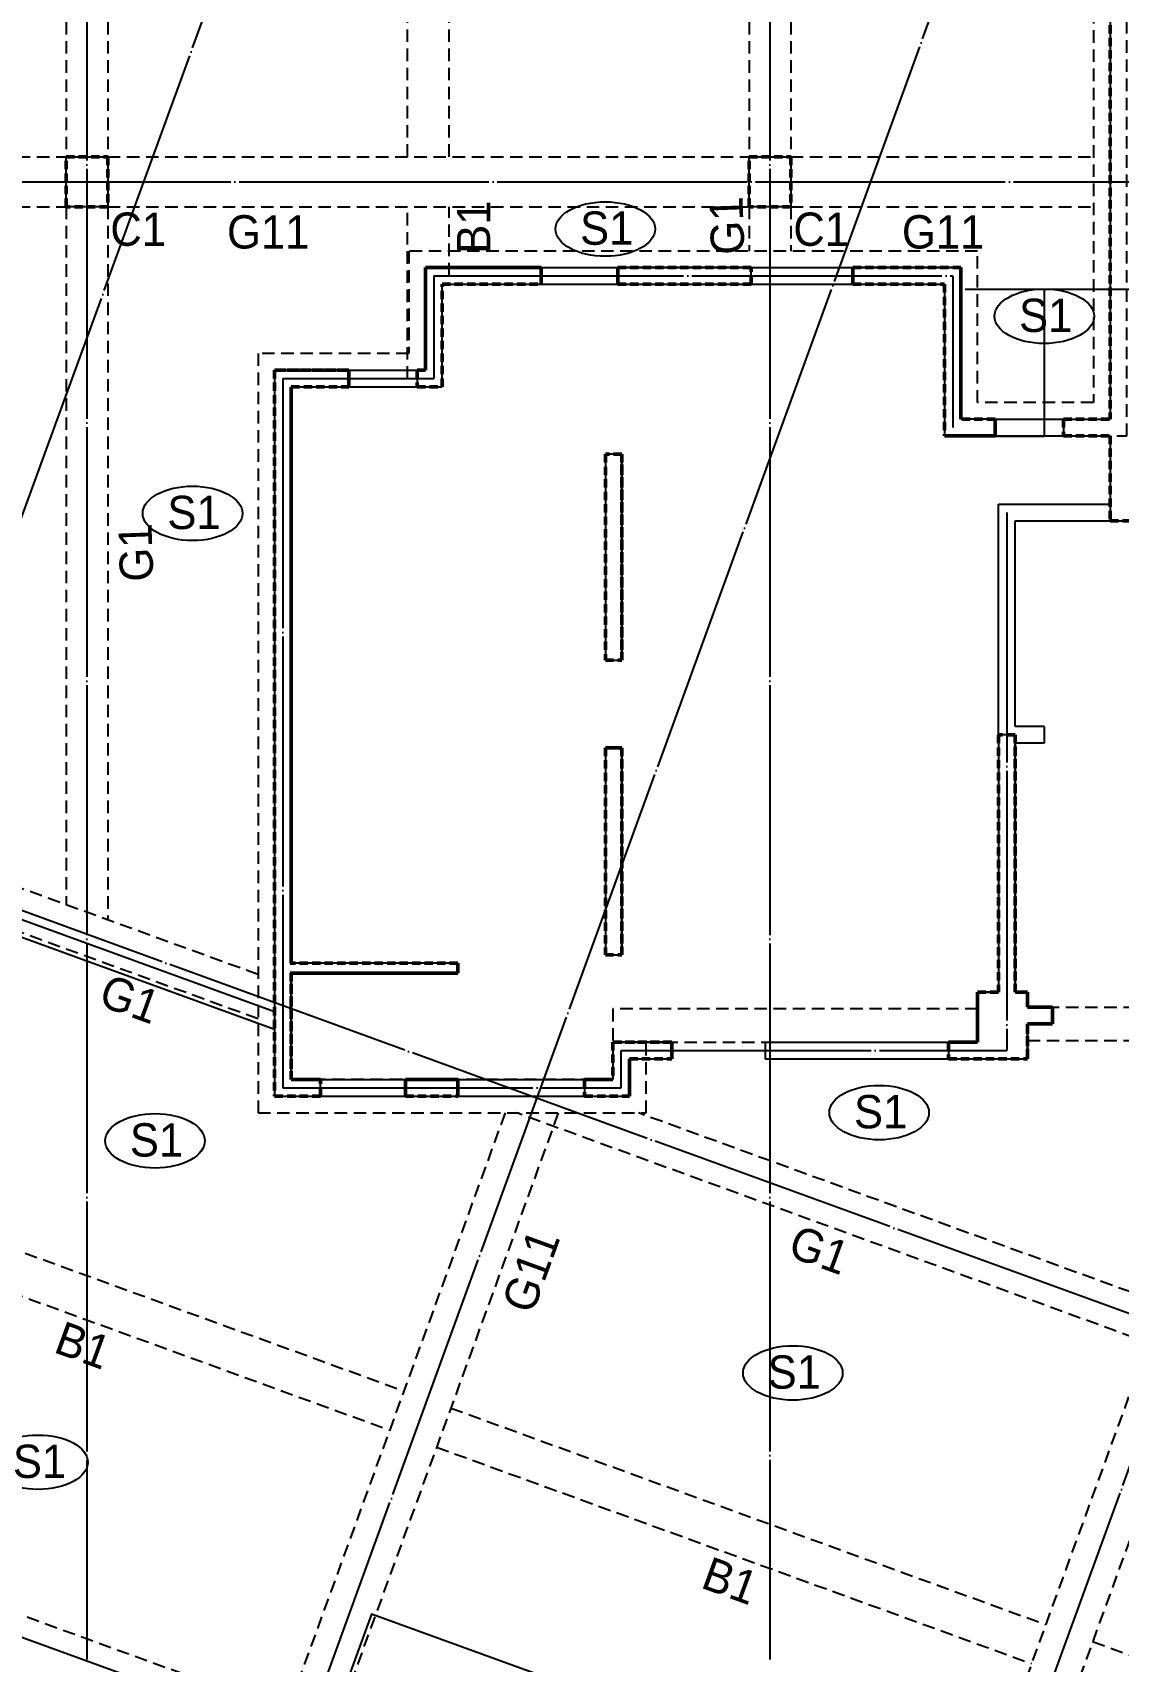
# Model space of a CAD drawing. Extents: x -1102843 to -728745, y -1929973 to -1633103.
# Drawn here: x -941152 to -928116, y -1845707 to -1826148 of the extents above; entities that cross this region are included whole.
import ezdxf
from ezdxf.enums import TextEntityAlignment as Align

# ---------------------------------------------------------------- set-up
doc = ezdxf.new("R2010")
doc.units = 0
doc.header["$LTSCALE"] = 100
doc.header["$MEASUREMENT"] = 0
for name, pattern in [('CEN', [62, 60, -1, 0, -1]), ('HID', [2.3, 1.5, -0.8]), ('HIDDEN', [0.375, 0.25, -0.125])]:
    doc.linetypes.add(name, pattern=pattern)
doc.layers.get('0').update_dxf_attribs({"linetype": 'CONTINUOUS'})
doc.layers.get('DEFPOINTS').update_dxf_attribs({"color": 114, "linetype": 'CONTINUOUS'})
for name, color, linetype in [('!!0-BEAM', 6, 'HID'), ('!!0-BEAM-N', 1, 'HIDDEN'), ('!!0-Cen', 174, 'CEN'), ('!!0-COLUMN-N', 2, 'CONTINUOUS'), ('!!0-GIRDER', 3, 'HID'), ('!!0-GIRDER-N', 3, 'CONTINUOUS'), ('!!0-WALL', 2, 'CONTINUOUS'), ('000_주차라인', 251, 'CONTINUOUS'), ('7DIM', 7, 'CONTINUOUS'), ('Dim', 7, 'CONTINUOUS')]:
    doc.layers.add(name, color=color, linetype=linetype)
doc.layers.add('!!0-비내력벽(조적_출력금지)', color=92, linetype='CONTINUOUS', plot=False)
doc.layers.add('!!0-하부골조', color=5, linetype='HIDDEN', lineweight=50)
doc.styles.add('굴림', font='gulim.ttc')
doc.styles.add('나눔고딕', font='gulim.ttc')
doc.styles.add('돋움', font='gulim.ttc', dxfattribs={"width": 0.8})
doc.dimstyles.new('DIM1', dxfattribs={"dimscale": 300, "dimtxt": 3, "dimasz": 1, "dimexe": 2, "dimexo": 3, "dimgap": 1.1, "dimtad": 1, "dimdec": 0, "dimdsep": 46, "dimtxsty": '돋움', "dimblk": 'DIMDOT', "dimcen": 1.25, "dimclrd": 256, "dimclre": 7, "dimclrt": 20, "dimadec": 0, "dimazin": 0, "dimtfac": 1, "dimtdec": 0, "dimtix": 1, "dimtmove": 2, "dimatfit": 2, "dimfxl": 1, "dimtolj": 1, "dimarcsym": 0})

# ---------------------------------------------------------------- blocks, each defined once
blk = doc.blocks.new('DIMDOT')
at = {"layer": '7DIM'}
blk.add_line((-1.5, 0), (1.5, 0), dxfattribs=at)
for radius in [0.6, 0.28]:
    blk.add_circle((0, 0), radius, dxfattribs=at)
blk = doc.blocks.new('*D399')
at = {"layer": 'DEFPOINTS', "color": 0, "transparency": 16777216}
for p in [(-1024741, -1841397, 0), (-920247, -1879429, 0), (-924693, -1891645)]:
    blk.add_point(p, dxfattribs=at)
at = {"layer": 'Dim', "color": 7, "lineweight": -2, "transparency": 16777216}
for p, q in [((-1025356, -1843088), (-1029597, -1854740)), ((-920862, -1881121), (-925103, -1892773))]:
    blk.add_line(p, q, dxfattribs=at)
at = {"layer": 'Dim', "lineweight": -2, "transparency": 16777216}
blk.add_line((-1028623, -1853818), (-925257, -1891440), dxfattribs=at)
at = {"layer": 'Dim', "lineweight": -2, "transparency": 16777216, "xscale": 600, "yscale": 600, "zscale": 600}
for p, rotation in [((-1029187, -1853613), 160.0000000027339), ((-924693, -1891645), 340.0000000027339)]:
    blk.add_blockref('DIMDOT', p, dxfattribs=dict(at, rotation=rotation))
at = {"layer": 'Dim', "color": 3, "transparency": 16777216, "insert": (-976457, -1871303), "char_height": 1500, "attachment_point": 5, "rotation": 340, "style": '굴림'}
blk.add_mtext('\\A1;111200', dxfattribs=at)

msp = doc.modelspace()

# ---------------------------------------------------------------- linework, layer by layer
at = {"layer": '!!0-BEAM'}
for p, q in [((-936649.6, -1827639.6, 0), (-936649.6, -1820039.6, 0)), ((-936149.6, -1827639.6, 0), (-936149.6, -1820039.6, 0)), ((-936649.6, -1830303.7, 0), (-936649.6, -1828239.6, 0)), ((-936149.6, -1829061.3, 0), (-936149.6, -1828239.6, 0)), ((-943835.7, -1839859.5, 0), (-936694, -1842458.9, 0)), ((-944006.7, -1840329.4, 0), (-936865.1, -1842928.7, 0)), ((-936130.2, -1842664.1, 0), (-928988.6, -1845263.4, 0)), ((-936301.2, -1843133.9, 0), (-929159.6, -1845733.3, 0)), ((-928424.8, -1845468.7, 0), (-921283.1, -1848068, 0))]:
    msp.add_line(p, q, dxfattribs=at)
at = {"layer": '!!0-Cen', "ltscale": 0.5}
for p, q in [((-940499.6, -1796784.4, 0), (-940499.6, -1845684.4, 0)), ((-932299.6, -1796784.4, 0), (-932299.6, -1845684.4, 0)), ((-904640.1, -1850029, 0), (-1037616, -1801629.8, 0)), ((-907444.7, -1857734.5, 0), (-1040420.6, -1809335.2, 0)), ((-954075.7, -1867116.6, 0), (-934170.2, -1812426.5, 0)), ((-946370.3, -1869921.2, 0), (-926464.7, -1815231.1, 0)), ((-938664.8, -1872725.8, 0), (-918759.2, -1818035.6, 0)), ((-978974.9, -1827939.6, 0), (-898539, -1827939.6, 0)), ((-936335.6, -1829071, 0), (-930105.6, -1829071, 0)), ((-936335.6, -1829071, 0), (-936335.6, -1830301, 0)), ((-930105.6, -1829071, 0), (-930105.6, -1830891, 0)), ((-927255.6, -1829234.4), (-929955.6, -1829234.4)), ((-929005.6, -1829234.4, 0), (-929005.6, -1830994.4, 0)), ((-929005.6, -1829234.4, 0), (-929005.6, -1830994.4, 0)), ((-938145.6, -1830301, 0), (-938145.6, -1838821, 0)), ((-938145.6, -1830301, 0), (-936335.6, -1830301, 0)), ((-930015.6, -1830994.4, 0), (-929005.6, -1830994.4, 0)), ((-930015.6, -1830994.4, 0), (-929005.6, -1830994.4, 0)), ((-929455.6, -1831911, 0), (-929455.6, -1838371, 0)), ((-934085.6, -1838821, 0), (-934085.6, -1838371, 0)), ((-934085.6, -1838371, 0), (-929455.6, -1838371, 0)), ((-938145.6, -1838821, 0), (-934085.6, -1838821, 0))]:
    msp.add_line(p, q, dxfattribs=at)
at = {"layer": '!!0-GIRDER'}
for p, q in [((-940749.6, -1820039.6, 0), (-940749.6, -1827639.6, 0)), ((-940249.6, -1820039.6, 0), (-940249.6, -1827639.6, 0)), ((-932549.6, -1820039.6, 0), (-932549.6, -1827639.6, 0)), ((-932049.6, -1820039.6, 0), (-932049.6, -1827639.6, 0)), ((-946849.6, -1827639.6, 0), (-940749.6, -1827639.6, 0)), ((-940249.6, -1827639.6, 0), (-932549.6, -1827639.6, 0)), ((-932049.6, -1827639.6, 0), (-928415.6, -1827639.6, 0)), ((-946849.6, -1828239.6, 0), (-940749.6, -1828239.6, 0)), ((-940749.6, -1828239.6, 0), (-940749.6, -1836620.2, 0)), ((-940249.6, -1828239.6, 0), (-940249.6, -1836802.2, 0)), ((-940249.6, -1828239.6, 0), (-932549.6, -1828239.6, 0)), ((-932549.6, -1828239.6, 0), (-932549.6, -1828771, 0)), ((-932049.6, -1828239.6, 0), (-932049.6, -1828771, 0)), ((-932049.6, -1828239.6, 0), (-928415.6, -1828239.6, 0)), ((-938445.6, -1837458.8, 0), (-942480.6, -1835990.2, 0)), ((-938445.6, -1837990.9, 0), (-942651.6, -1836460, 0)), ((-935479.2, -1839121, 0), (-938096.5, -1846312.1, 0)), ((-934840.7, -1839121, 0), (-937532.7, -1846517.3, 0)), ((-927710.5, -1841898.1, 0), (-935340.5, -1839121, 0)), ((-927539.5, -1841428.3, 0), (-933878.6, -1839121, 0)), ((-927757.1, -1841880.1, 0), (-930391, -1849116.7, 0)), ((-927193.3, -1842085.3, 0), (-929827.2, -1849321.9, 0)), ((-938049.5, -1846329.2, 0), (-945285.2, -1843695.7, 0))]:
    msp.add_line(p, q, dxfattribs=at)
at = {"layer": '!!0-GIRDER', "elevation": 0}
for points in [[(-924955.6, -1822891), (-924915.6, -1822891), (-924915.6, -1824511), (-928415.6, -1824511), (-928415.6, -1830591), (-929805.6, -1830591), (-929805.6, -1828771), (-936635.6, -1828771), (-936635.6, -1830001), (-938445.6, -1830001), (-938445.6, -1839121), (-933785.6, -1839121), (-933785.6, -1838271), (-929805.6, -1838271)], [(-929805.6, -1837871), (-934185.6, -1837871), (-934185.6, -1838721), (-938045.6, -1838721), (-938045.6, -1830401), (-936235.6, -1830401), (-936235.6, -1829171), (-930205.6, -1829171), (-930205.6, -1830991), (-928015.6, -1830991), (-928015.6, -1824911), (-924515.6, -1824911)], [(-929205.6, -1837851), (-923347.6, -1837851), (-917844.1, -1839854.2)], [(-929205.6, -1838251), (-923418.1, -1838251), (-917980.9, -1840230)]]:
    msp.add_lwpolyline(points, dxfattribs=at)
at = {"layer": '!!0-WALL'}
for p, q in [((-928215.6, -1824711, 0), (-928215.6, -1830791, 0)), ((-940749.6, -1828239.6, 0), (-940749.6, -1827639.6, 0)), ((-940749.6, -1827639.6, 0), (-940249.6, -1827639.6, 0)), ((-940249.6, -1827639.6, 0), (-940249.6, -1828239.6, 0)), ((-940249.6, -1828239.6, 0), (-940749.6, -1828239.6, 0)), ((-936435.6, -1828971, 0), (-935045.6, -1828971, 0)), ((-936435.6, -1830201, 0), (-936435.6, -1828971, 0)), ((-935045.6, -1828971, 0), (-936435.6, -1828971, 0)), ((-936435.6, -1828971, 0), (-936435.6, -1830201, 0)), ((-935045.6, -1828971, 0), (-935045.6, -1829171, 0)), ((-935045.6, -1829171, 0), (-935045.6, -1828971, 0)), ((-935045.6, -1828971, 0), (-935045.6, -1828971, 0)), ((-934125.6, -1828971, 0), (-932525.6, -1828971, 0)), ((-934125.6, -1829171, 0), (-934125.6, -1828971, 0)), ((-932525.6, -1828971, 0), (-934125.6, -1828971, 0)), ((-934125.6, -1828971, 0), (-934125.6, -1829171, 0)), ((-932525.6, -1829171, 0), (-932525.6, -1828971, 0)), ((-932525.6, -1829171, 0), (-932525.6, -1828971, 0)), ((-932525.6, -1828971, 0), (-932525.6, -1828971, 0)), ((-931305.6, -1828971, 0), (-930005.6, -1828971, 0)), ((-931305.6, -1829171, 0), (-931305.6, -1828971, 0)), ((-930005.6, -1828971, 0), (-931305.6, -1828971, 0)), ((-931305.6, -1828971, 0), (-931305.6, -1829171, 0)), ((-930005.6, -1828971, 0), (-930005.6, -1830791, 0)), ((-930005.6, -1830791, 0), (-930005.6, -1828971, 0)), ((-930005.6, -1828971, 0), (-930005.6, -1828971, 0)), ((-936235.6, -1829171, 0), (-935045.6, -1829171, 0)), ((-936235.6, -1830401, 0), (-936235.6, -1829171, 0)), ((-936235.6, -1830401, 0), (-936235.6, -1829171, 0)), ((-936235.6, -1829171, 0), (-935045.6, -1829171, 0)), ((-934125.6, -1829171, 0), (-932525.6, -1829171, 0)), ((-934125.6, -1829171, 0), (-932525.6, -1829171, 0)), ((-931305.6, -1829171, 0), (-930205.6, -1829171, 0)), ((-931305.6, -1829171, 0), (-930205.6, -1829171, 0)), ((-930205.6, -1829171, 0), (-930205.6, -1830991, 0)), ((-930205.6, -1829171, 0), (-930205.6, -1830991, 0)), ((-938245.6, -1830201, 0), (-938245.6, -1838921, 0)), ((-938245.6, -1830201, 0), (-937355.6, -1830201, 0)), ((-937355.6, -1830201, 0), (-938245.6, -1830201, 0)), ((-938245.6, -1830201, 0), (-938245.6, -1838921, 0)), ((-937355.6, -1830201, 0), (-937355.6, -1830401, 0)), ((-937355.6, -1830401, 0), (-937355.6, -1830201, 0)), ((-936535.6, -1830201, 0), (-936535.6, -1830401, 0)), ((-936535.6, -1830201, 0), (-936435.6, -1830201, 0)), ((-936435.6, -1830201, 0), (-936535.6, -1830201, 0)), ((-936535.6, -1830201, 0), (-936535.6, -1830401, 0)), ((-938045.6, -1830401, 0), (-938045.6, -1837321, 0)), ((-938045.6, -1830401, 0), (-937355.6, -1830401, 0)), ((-938045.6, -1830401, 0), (-937355.6, -1830401, 0)), ((-938045.6, -1837321, 0), (-938045.6, -1830401, 0)), ((-938045.6, -1830401, 0), (-938045.6, -1830401, 0)), ((-936535.6, -1830401, 0), (-936235.6, -1830401, 0)), ((-936535.6, -1830401, 0), (-936235.6, -1830401, 0)), ((-929595.6, -1830791, 0), (-930005.6, -1830791, 0)), ((-929595.6, -1830791, 0), (-930005.6, -1830791, 0)), ((-929595.6, -1830791, 0), (-929595.6, -1830991, 0)), ((-929595.6, -1830991, 0), (-929595.6, -1830791, 0)), ((-928775.6, -1830791, 0), (-928215.6, -1830791, 0)), ((-928775.6, -1830791, 0), (-928775.6, -1830991, 0)), ((-929595.6, -1830991, 0), (-930205.6, -1830991, 0)), ((-930205.6, -1830991, 0), (-929595.6, -1830991, 0)), ((-928775.6, -1830991, 0), (-928215.6, -1830991, 0)), ((-928215.6, -1830991, 0), (-928215.6, -1832011, 0)), ((-934075.6, -1831211, 0), (-934275.6, -1831211, 0)), ((-934275.6, -1831211, 0), (-934275.6, -1833686, 0)), ((-934075.6, -1831211, 0), (-934275.6, -1831211, 0)), ((-934275.6, -1831211, 0), (-934275.6, -1833685.5, 0)), ((-934075.6, -1831211, 0), (-934075.6, -1833686, 0)), ((-934075.6, -1833685.5, 0), (-934075.6, -1831211, 0)), ((-934075.6, -1831211, 0), (-934075.6, -1831211, 0)), ((-928215.6, -1832011, 0), (-927015.6, -1832011, 0)), ((-934275.6, -1833685.5, 0), (-934075.6, -1833685.5, 0)), ((-934275.6, -1833685.5, 0), (-934075.6, -1833685.5, 0)), ((-929555.6, -1834581, 0), (-929555.6, -1837671, 0)), ((-929355.6, -1834581, 0), (-929555.6, -1834581, 0)), ((-929355.6, -1834581, 0), (-929555.6, -1834581, 0)), ((-929555.6, -1834581, 0), (-929555.6, -1837671, 0)), ((-929355.6, -1834581, 0), (-929355.6, -1837671, 0)), ((-929355.6, -1837671, 0), (-929355.6, -1834581, 0)), ((-934275.6, -1834736, 0), (-934275.6, -1837221, 0)), ((-934275.6, -1834736, 0), (-934075.6, -1834736, 0)), ((-934075.6, -1834736, 0), (-934275.6, -1834736, 0)), ((-934275.6, -1834736, 0), (-934275.6, -1837221, 0)), ((-934075.6, -1834736, 0), (-934075.6, -1837221, 0)), ((-934075.6, -1837221, 0), (-934075.6, -1834736, 0)), ((-934075.6, -1834736, 0), (-934075.6, -1834736, 0)), ((-936045.6, -1837321, 0), (-938045.6, -1837321, 0)), ((-936045.6, -1837321, 0), (-938045.6, -1837321, 0)), ((-936045.6, -1837321, 0), (-936045.6, -1837441, 0)), ((-936045.6, -1837441, 0), (-936045.6, -1837321, 0)), ((-934275.6, -1837221, 0), (-934075.6, -1837221, 0)), ((-934275.6, -1837221, 0), (-934075.6, -1837221, 0)), ((-936045.6, -1837441, 0), (-938045.6, -1837441, 0)), ((-938045.6, -1837441, 0), (-938045.6, -1838721, 0)), ((-938045.6, -1838721, 0), (-938045.6, -1837441, 0)), ((-938045.6, -1837441, 0), (-936045.6, -1837441, 0)), ((-929805.6, -1837671, 0), (-929555.6, -1837671, 0)), ((-929805.6, -1838271, 0), (-929805.6, -1837671, 0)), ((-929555.6, -1837671, 0), (-929805.6, -1837671, 0)), ((-929805.6, -1837671, 0), (-929805.6, -1838271, 0)), ((-929355.6, -1837671, 0), (-929205.6, -1837671, 0)), ((-929205.6, -1837671, 0), (-929355.6, -1837671, 0)), ((-929205.6, -1837671, 0), (-929205.6, -1837851, 0)), ((-929205.6, -1837851, 0), (-929205.6, -1837671, 0)), ((-929205.6, -1837851, 0), (-928905.6, -1837851, 0)), ((-928905.6, -1837851, 0), (-929205.6, -1837851, 0)), ((-928905.6, -1837851, 0), (-928905.6, -1838051, 0)), ((-928905.6, -1838051, 0), (-928905.6, -1837851, 0)), ((-928905.6, -1837851, 0), (-928905.6, -1837851, 0)), ((-928905.6, -1838051, 0), (-929205.6, -1838051, 0)), ((-929205.6, -1838051, 0), (-929205.6, -1838471, 0)), ((-929205.6, -1838471, 0), (-929205.6, -1838051, 0)), ((-929205.6, -1838051, 0), (-928905.6, -1838051, 0)), ((-934185.6, -1838271, 0), (-933475.6, -1838271, 0)), ((-934185.6, -1838271, 0), (-934185.6, -1838721, 0)), ((-933475.6, -1838271, 0), (-934185.6, -1838271, 0)), ((-934185.6, -1838271, 0), (-934185.6, -1838721, 0)), ((-933475.6, -1838271, 0), (-933475.6, -1838471, 0)), ((-933475.6, -1838471, 0), (-933475.6, -1838271, 0)), ((-930155.6, -1838271, 0), (-929805.6, -1838271, 0)), ((-930155.6, -1838271, 0), (-930155.6, -1838471, 0)), ((-929805.6, -1838271, 0), (-930155.6, -1838271, 0)), ((-930155.6, -1838271, 0), (-930155.6, -1838471, 0)), ((-933985.6, -1838471, 0), (-933475.6, -1838471, 0)), ((-933985.6, -1838471, 0), (-933985.6, -1838921, 0)), ((-933985.6, -1838471, 0), (-933475.6, -1838471, 0)), ((-933985.6, -1838921, 0), (-933985.6, -1838471, 0)), ((-933985.6, -1838471, 0), (-933985.6, -1838471, 0)), ((-930155.6, -1838471, 0), (-929205.6, -1838471, 0)), ((-930155.6, -1838471, 0), (-929205.6, -1838471, 0)), ((-938045.6, -1838721, 0), (-937695.6, -1838721, 0)), ((-937695.6, -1838721, 0), (-938045.6, -1838721, 0)), ((-937695.6, -1838921, 0), (-937695.6, -1838721, 0)), ((-937695.6, -1838921, 0), (-937695.6, -1838721, 0)), ((-936675.6, -1838721, 0), (-936045.6, -1838721, 0)), ((-936675.6, -1838921, 0), (-936675.6, -1838721, 0)), ((-936045.6, -1838721, 0), (-936675.6, -1838721, 0)), ((-936675.6, -1838721, 0), (-936675.6, -1838921, 0)), ((-936045.6, -1838721, 0), (-936045.6, -1838921, 0)), ((-936045.6, -1838921, 0), (-936045.6, -1838721, 0)), ((-936045.6, -1838721, 0), (-936045.6, -1838721, 0)), ((-934525.6, -1838721, 0), (-934185.6, -1838721, 0)), ((-934525.6, -1838721, 0), (-934525.6, -1838921, 0)), ((-934185.6, -1838721, 0), (-934525.6, -1838721, 0)), ((-934525.6, -1838721, 0), (-934525.6, -1838921, 0)), ((-938245.6, -1838921, 0), (-937695.6, -1838921, 0)), ((-938245.6, -1838921, 0), (-937695.6, -1838921, 0)), ((-936675.6, -1838921, 0), (-936045.6, -1838921, 0)), ((-936675.6, -1838921, 0), (-936045.6, -1838921, 0)), ((-934525.6, -1838921, 0), (-933985.6, -1838921, 0)), ((-934525.6, -1838921, 0), (-933985.6, -1838921, 0))]:
    msp.add_line(p, q, dxfattribs=at)
at = {"layer": '!!0-WALL', "elevation": 0}
msp.add_lwpolyline([(-932549.6, -1827639.6), (-932049.6, -1827639.6), (-932049.6, -1828239.6), (-932549.6, -1828239.6)], close=True, dxfattribs=at)
at = {"layer": '!!0-비내력벽(조적_출력금지)'}
for p, q in [((-935045.6, -1828971, 0), (-934125.6, -1828971, 0)), ((-932525.6, -1828971, 0), (-931305.6, -1828971, 0)), ((-935045.6, -1829171, 0), (-934125.6, -1829171, 0)), ((-932525.6, -1829171, 0), (-931305.6, -1829171, 0)), ((-937355.6, -1830201, 0), (-936535.6, -1830201, 0)), ((-937355.6, -1830401, 0), (-936535.6, -1830401, 0)), ((-929595.6, -1830791, 0), (-928775.6, -1830791, 0)), ((-929595.6, -1830991, 0), (-928775.6, -1830991, 0)), ((-929555.6, -1834581, 0), (-929555.6, -1831811, 0)), ((-929555.6, -1831811, 0), (-928215.6, -1831811, 0)), ((-929355.6, -1834481, 0), (-929355.6, -1832011, 0)), ((-929355.6, -1832011, 0), (-928215.6, -1832011, 0)), ((-929005.6, -1834481, 0), (-929355.6, -1834481, 0)), ((-929005.6, -1834481, 0), (-929005.6, -1834681, 0)), ((-929005.6, -1834681, 0), (-929355.6, -1834681, 0)), ((-944425.2, -1835654.9, 0), (-938245.6, -1837904, 0)), ((-944569.5, -1835815.2, 0), (-938245.6, -1838116.9, 0)), ((-932355.6, -1838271, 0), (-930155.6, -1838271, 0)), ((-932355.6, -1838271, 0), (-932355.6, -1838471, 0)), ((-932355.6, -1838471, 0), (-930155.6, -1838471, 0)), ((-937695.6, -1838721, 0), (-934525.6, -1838721, 0)), ((-937695.6, -1838721, 0), (-934525.6, -1838721, 0)), ((-937695.6, -1838721, 0), (-936675.6, -1838721, 0)), ((-936045.6, -1838721, 0), (-934525.6, -1838721, 0)), ((-937695.6, -1838921, 0), (-934525.6, -1838921, 0)), ((-937695.6, -1838921, 0), (-934525.6, -1838921, 0)), ((-937695.6, -1838921, 0), (-936675.6, -1838921, 0)), ((-936045.6, -1838921, 0), (-934525.6, -1838921, 0))]:
    msp.add_line(p, q, dxfattribs=at)
at = {"layer": '!!0-하부골조', "ltscale": 4}
for p, q in [((-928215.6, -1824711, 0), (-928215.6, -1830791, 0)), ((-940749.6, -1828239.6, 0), (-940749.6, -1827639.6, 0)), ((-940749.6, -1827639.6, 0), (-940249.6, -1827639.6, 0)), ((-940249.6, -1827639.6, 0), (-940249.6, -1828239.6, 0)), ((-940249.6, -1828239.6, 0), (-940749.6, -1828239.6, 0)), ((-936435.6, -1828971, 0), (-935045.6, -1828971, 0)), ((-936435.6, -1830201, 0), (-936435.6, -1828971, 0)), ((-935045.6, -1828971, 0), (-936435.6, -1828971, 0)), ((-936435.6, -1828971, 0), (-936435.6, -1830201, 0)), ((-935045.6, -1828971, 0), (-935045.6, -1829171, 0)), ((-935045.6, -1829171, 0), (-935045.6, -1828971, 0)), ((-935045.6, -1828971, 0), (-935045.6, -1828971, 0)), ((-934125.6, -1828971, 0), (-932525.6, -1828971, 0)), ((-934125.6, -1829171, 0), (-934125.6, -1828971, 0)), ((-932525.6, -1828971, 0), (-934125.6, -1828971, 0)), ((-934125.6, -1828971, 0), (-934125.6, -1829171, 0)), ((-932525.6, -1829171, 0), (-932525.6, -1828971, 0)), ((-932525.6, -1829171, 0), (-932525.6, -1828971, 0)), ((-932525.6, -1828971, 0), (-932525.6, -1828971, 0)), ((-931305.6, -1828971, 0), (-930005.6, -1828971, 0)), ((-931305.6, -1829171, 0), (-931305.6, -1828971, 0)), ((-930005.6, -1828971, 0), (-931305.6, -1828971, 0)), ((-931305.6, -1828971, 0), (-931305.6, -1829171, 0)), ((-930005.6, -1828971, 0), (-930005.6, -1830791, 0)), ((-930005.6, -1830791, 0), (-930005.6, -1828971, 0)), ((-930005.6, -1828971, 0), (-930005.6, -1828971, 0)), ((-936235.6, -1829171, 0), (-935045.6, -1829171, 0)), ((-936235.6, -1830401, 0), (-936235.6, -1829171, 0)), ((-936235.6, -1830401, 0), (-936235.6, -1829171, 0)), ((-936235.6, -1829171, 0), (-935045.6, -1829171, 0)), ((-934125.6, -1829171, 0), (-932525.6, -1829171, 0)), ((-934125.6, -1829171, 0), (-932525.6, -1829171, 0)), ((-931305.6, -1829171, 0), (-930205.6, -1829171, 0)), ((-931305.6, -1829171, 0), (-930205.6, -1829171, 0)), ((-930205.6, -1829171, 0), (-930205.6, -1830991, 0)), ((-930205.6, -1829171, 0), (-930205.6, -1830991, 0)), ((-938245.6, -1830201, 0), (-938245.6, -1838921, 0)), ((-938245.6, -1830201, 0), (-937355.6, -1830201, 0)), ((-937355.6, -1830201, 0), (-938245.6, -1830201, 0)), ((-938245.6, -1830201, 0), (-938245.6, -1838921, 0)), ((-937355.6, -1830201, 0), (-937355.6, -1830401, 0)), ((-937355.6, -1830401, 0), (-937355.6, -1830201, 0)), ((-936535.6, -1830201, 0), (-936535.6, -1830401, 0)), ((-936535.6, -1830201, 0), (-936435.6, -1830201, 0)), ((-936435.6, -1830201, 0), (-936535.6, -1830201, 0)), ((-936535.6, -1830201, 0), (-936535.6, -1830401, 0)), ((-938045.6, -1830401, 0), (-938045.6, -1837321, 0)), ((-938045.6, -1830401, 0), (-937355.6, -1830401, 0)), ((-938045.6, -1830401, 0), (-937355.6, -1830401, 0)), ((-938045.6, -1837321, 0), (-938045.6, -1830401, 0)), ((-938045.6, -1830401, 0), (-938045.6, -1830401, 0)), ((-936535.6, -1830401, 0), (-936235.6, -1830401, 0)), ((-936535.6, -1830401, 0), (-936235.6, -1830401, 0)), ((-929595.6, -1830791, 0), (-930005.6, -1830791, 0)), ((-929595.6, -1830791, 0), (-930005.6, -1830791, 0)), ((-929595.6, -1830791, 0), (-929595.6, -1830991, 0)), ((-929595.6, -1830991, 0), (-929595.6, -1830791, 0)), ((-928775.6, -1830791, 0), (-928215.6, -1830791, 0)), ((-928775.6, -1830791, 0), (-928775.6, -1830991, 0)), ((-929595.6, -1830991, 0), (-930205.6, -1830991, 0)), ((-930205.6, -1830991, 0), (-929595.6, -1830991, 0)), ((-928775.6, -1830991, 0), (-928215.6, -1830991, 0)), ((-928215.6, -1830991, 0), (-928215.6, -1832011, 0)), ((-934075.6, -1831211, 0), (-934275.6, -1831211, 0)), ((-934275.6, -1831211, 0), (-934275.6, -1833686, 0)), ((-934075.6, -1831211, 0), (-934275.6, -1831211, 0)), ((-934275.6, -1831211, 0), (-934275.6, -1833685.5, 0)), ((-934075.6, -1831211, 0), (-934075.6, -1833686, 0)), ((-934075.6, -1833685.5, 0), (-934075.6, -1831211, 0)), ((-934075.6, -1831211, 0), (-934075.6, -1831211, 0)), ((-928215.6, -1832011, 0), (-927015.6, -1832011, 0)), ((-934275.6, -1833685.5, 0), (-934075.6, -1833685.5, 0)), ((-934275.6, -1833685.5, 0), (-934075.6, -1833685.5, 0)), ((-929555.6, -1834581, 0), (-929555.6, -1837671, 0)), ((-929355.6, -1834581, 0), (-929555.6, -1834581, 0)), ((-929355.6, -1834581, 0), (-929555.6, -1834581, 0)), ((-929555.6, -1834581, 0), (-929555.6, -1837671, 0)), ((-929355.6, -1834581, 0), (-929355.6, -1837671, 0)), ((-929355.6, -1837671, 0), (-929355.6, -1834581, 0)), ((-934275.6, -1834736, 0), (-934275.6, -1837221, 0)), ((-934275.6, -1834736, 0), (-934075.6, -1834736, 0)), ((-934075.6, -1834736, 0), (-934275.6, -1834736, 0)), ((-934275.6, -1834736, 0), (-934275.6, -1837221, 0)), ((-934075.6, -1834736, 0), (-934075.6, -1837221, 0)), ((-934075.6, -1837221, 0), (-934075.6, -1834736, 0)), ((-934075.6, -1834736, 0), (-934075.6, -1834736, 0)), ((-936045.6, -1837321, 0), (-938045.6, -1837321, 0)), ((-936045.6, -1837321, 0), (-938045.6, -1837321, 0)), ((-936045.6, -1837321, 0), (-936045.6, -1837441, 0)), ((-936045.6, -1837441, 0), (-936045.6, -1837321, 0)), ((-934275.6, -1837221, 0), (-934075.6, -1837221, 0)), ((-934275.6, -1837221, 0), (-934075.6, -1837221, 0)), ((-936045.6, -1837441, 0), (-938045.6, -1837441, 0)), ((-938045.6, -1837441, 0), (-938045.6, -1838721, 0)), ((-938045.6, -1838721, 0), (-938045.6, -1837441, 0)), ((-938045.6, -1837441, 0), (-936045.6, -1837441, 0)), ((-929805.6, -1837671, 0), (-929555.6, -1837671, 0)), ((-929805.6, -1838271, 0), (-929805.6, -1837671, 0)), ((-929555.6, -1837671, 0), (-929805.6, -1837671, 0)), ((-929805.6, -1837671, 0), (-929805.6, -1838271, 0)), ((-929355.6, -1837671, 0), (-929205.6, -1837671, 0)), ((-929205.6, -1837671, 0), (-929355.6, -1837671, 0)), ((-929205.6, -1837671, 0), (-929205.6, -1837851, 0)), ((-929205.6, -1837851, 0), (-929205.6, -1837671, 0)), ((-929205.6, -1837851, 0), (-928905.6, -1837851, 0)), ((-928905.6, -1837851, 0), (-929205.6, -1837851, 0)), ((-928905.6, -1837851, 0), (-928905.6, -1838051, 0)), ((-928905.6, -1838051, 0), (-928905.6, -1837851, 0)), ((-928905.6, -1837851, 0), (-928905.6, -1837851, 0)), ((-928905.6, -1838051, 0), (-929205.6, -1838051, 0)), ((-929205.6, -1838051, 0), (-929205.6, -1838471, 0)), ((-929205.6, -1838471, 0), (-929205.6, -1838051, 0)), ((-929205.6, -1838051, 0), (-928905.6, -1838051, 0)), ((-934185.6, -1838271, 0), (-933475.6, -1838271, 0)), ((-934185.6, -1838271, 0), (-934185.6, -1838721, 0)), ((-933475.6, -1838271, 0), (-934185.6, -1838271, 0)), ((-934185.6, -1838271, 0), (-934185.6, -1838721, 0)), ((-933475.6, -1838271, 0), (-933475.6, -1838471, 0)), ((-933475.6, -1838471, 0), (-933475.6, -1838271, 0)), ((-930155.6, -1838271, 0), (-929805.6, -1838271, 0)), ((-930155.6, -1838271, 0), (-930155.6, -1838471, 0)), ((-929805.6, -1838271, 0), (-930155.6, -1838271, 0)), ((-930155.6, -1838271, 0), (-930155.6, -1838471, 0)), ((-933985.6, -1838471, 0), (-933475.6, -1838471, 0)), ((-933985.6, -1838471, 0), (-933985.6, -1838921, 0)), ((-933985.6, -1838471, 0), (-933475.6, -1838471, 0)), ((-933985.6, -1838921, 0), (-933985.6, -1838471, 0)), ((-933985.6, -1838471, 0), (-933985.6, -1838471, 0)), ((-930155.6, -1838471, 0), (-929205.6, -1838471, 0)), ((-930155.6, -1838471, 0), (-929205.6, -1838471, 0)), ((-938045.6, -1838721, 0), (-937695.6, -1838721, 0)), ((-937695.6, -1838721, 0), (-938045.6, -1838721, 0)), ((-937695.6, -1838921, 0), (-937695.6, -1838721, 0)), ((-937695.6, -1838921, 0), (-937695.6, -1838721, 0)), ((-936675.6, -1838721, 0), (-936045.6, -1838721, 0)), ((-936675.6, -1838921, 0), (-936675.6, -1838721, 0)), ((-936045.6, -1838721, 0), (-936675.6, -1838721, 0)), ((-936675.6, -1838721, 0), (-936675.6, -1838921, 0)), ((-936045.6, -1838721, 0), (-936045.6, -1838921, 0)), ((-936045.6, -1838921, 0), (-936045.6, -1838721, 0)), ((-936045.6, -1838721, 0), (-936045.6, -1838721, 0)), ((-934525.6, -1838721, 0), (-934185.6, -1838721, 0)), ((-934525.6, -1838721, 0), (-934525.6, -1838921, 0)), ((-934185.6, -1838721, 0), (-934525.6, -1838721, 0)), ((-934525.6, -1838721, 0), (-934525.6, -1838921, 0)), ((-938245.6, -1838921, 0), (-937695.6, -1838921, 0)), ((-938245.6, -1838921, 0), (-937695.6, -1838921, 0)), ((-936675.6, -1838921, 0), (-936045.6, -1838921, 0)), ((-936675.6, -1838921, 0), (-936045.6, -1838921, 0)), ((-934525.6, -1838921, 0), (-933985.6, -1838921, 0)), ((-934525.6, -1838921, 0), (-933985.6, -1838921, 0))]:
    msp.add_line(p, q, dxfattribs=at)
at = {"layer": '!!0-하부골조', "ltscale": 4, "elevation": 0}
msp.add_lwpolyline([(-932549.6, -1827639.6), (-932049.6, -1827639.6), (-932049.6, -1828239.6), (-932549.6, -1828239.6)], close=True, dxfattribs=at)
for centre in [(-934276.5, -1828507.5, 0), (-929006.2, -1829554.5, 0), (-939231.5, -1831921.3, 0), (-930988, -1839117), (-939681.5, -1839456.3, 0), (-932024.8, -1842243.1, 0), (-941086, -1843315.3, 0)]:
    msp.add_ellipse(centre, major_axis=(598, 0), ratio=0.5467853)
at = {"layer": '000_주차라인', "linetype": 'Continuous', "elevation": 0}
msp.add_lwpolyline([(-936444.6, -1850691.2), (-934734.5, -1845992.7), (-937083.8, -1845137.7), (-938793.9, -1849836.1)], close=True, dxfattribs=at)

# ---------------------------------------------------------------- texts
at = {"layer": '!!0-BEAM-N', "style": '굴림'}
for rotation, p in [(90, (-935656.9, -1828484.4, 0)), (340, (-940613.5, -1842098.8, 0)), (340, (-932844.3, -1844926.5, 0))]:
    msp.add_text('B1', height=400, rotation=rotation, dxfattribs=at).set_placement(p, align=Align.CENTER)
at = {"layer": '!!0-COLUMN-N', "style": '굴림'}
for p in [(-939884.2, -1828708.9, 0), (-931684.2, -1828708.9, 0)]:
    msp.add_text('C1', height=400, dxfattribs=at).set_placement(p, align=Align.CENTER)
at = {"layer": '!!0-GIRDER-N', "style": '굴림'}
for s, rotation, p in [('G1', 92.03973, (-932616.7, -1828459.5, 0)), ('G1', 92.03973, (-939712.8, -1832385.7, 0)), ('G1', 340, (-940050.9, -1837941, 0)), ('G1', 340, (-931774.3, -1840953.4, 0)), ('G11', 70, (-934981.4, -1841086.2, 0))]:
    msp.add_text(s, height=400, rotation=rotation, dxfattribs=at).set_placement(p, align=Align.CENTER)
for p in [(-938323.2, -1828741.2), (-930220.7, -1828741.2)]:
    msp.add_text('G11', height=400, dxfattribs=at).set_placement(p, align=Align.CENTER)
at = {"style": '굴림'}
for p in [(-934258.8, -1828696.1, 0), (-928988.4, -1829743.1, 0), (-939213.8, -1832109.9, 0), (-930970.3, -1839305.6), (-939663.7, -1839644.9, 0), (-932007, -1842431.7, 0), (-941068.3, -1843503.9, 0)]:
    msp.add_text('S1', height=400, dxfattribs=at).set_placement(p, align=Align.CENTER)

# ---------------------------------------------------------------- dimensions: what is measured, and where the dimension line sits
at = {"layer": 'Dim'}
dim = msp.add_aligned_dim(p1=(-1024740.6, -1841396.7, 0), p2=(-920246.8, -1879429.4, 0), distance=-13000, dimstyle='DIM1', override={"dimscale": 600, "dimtxt": 2.5, "dimtxsty": '나눔고딕', "dimclrt": 3}, dxfattribs=at)
dim.commit()
dim.dimension.update_dxf_attribs({"geometry": '*D399', "text_midpoint": (-976457.4, -1871303.1)})

doc.saveas('drawing.dxf')
